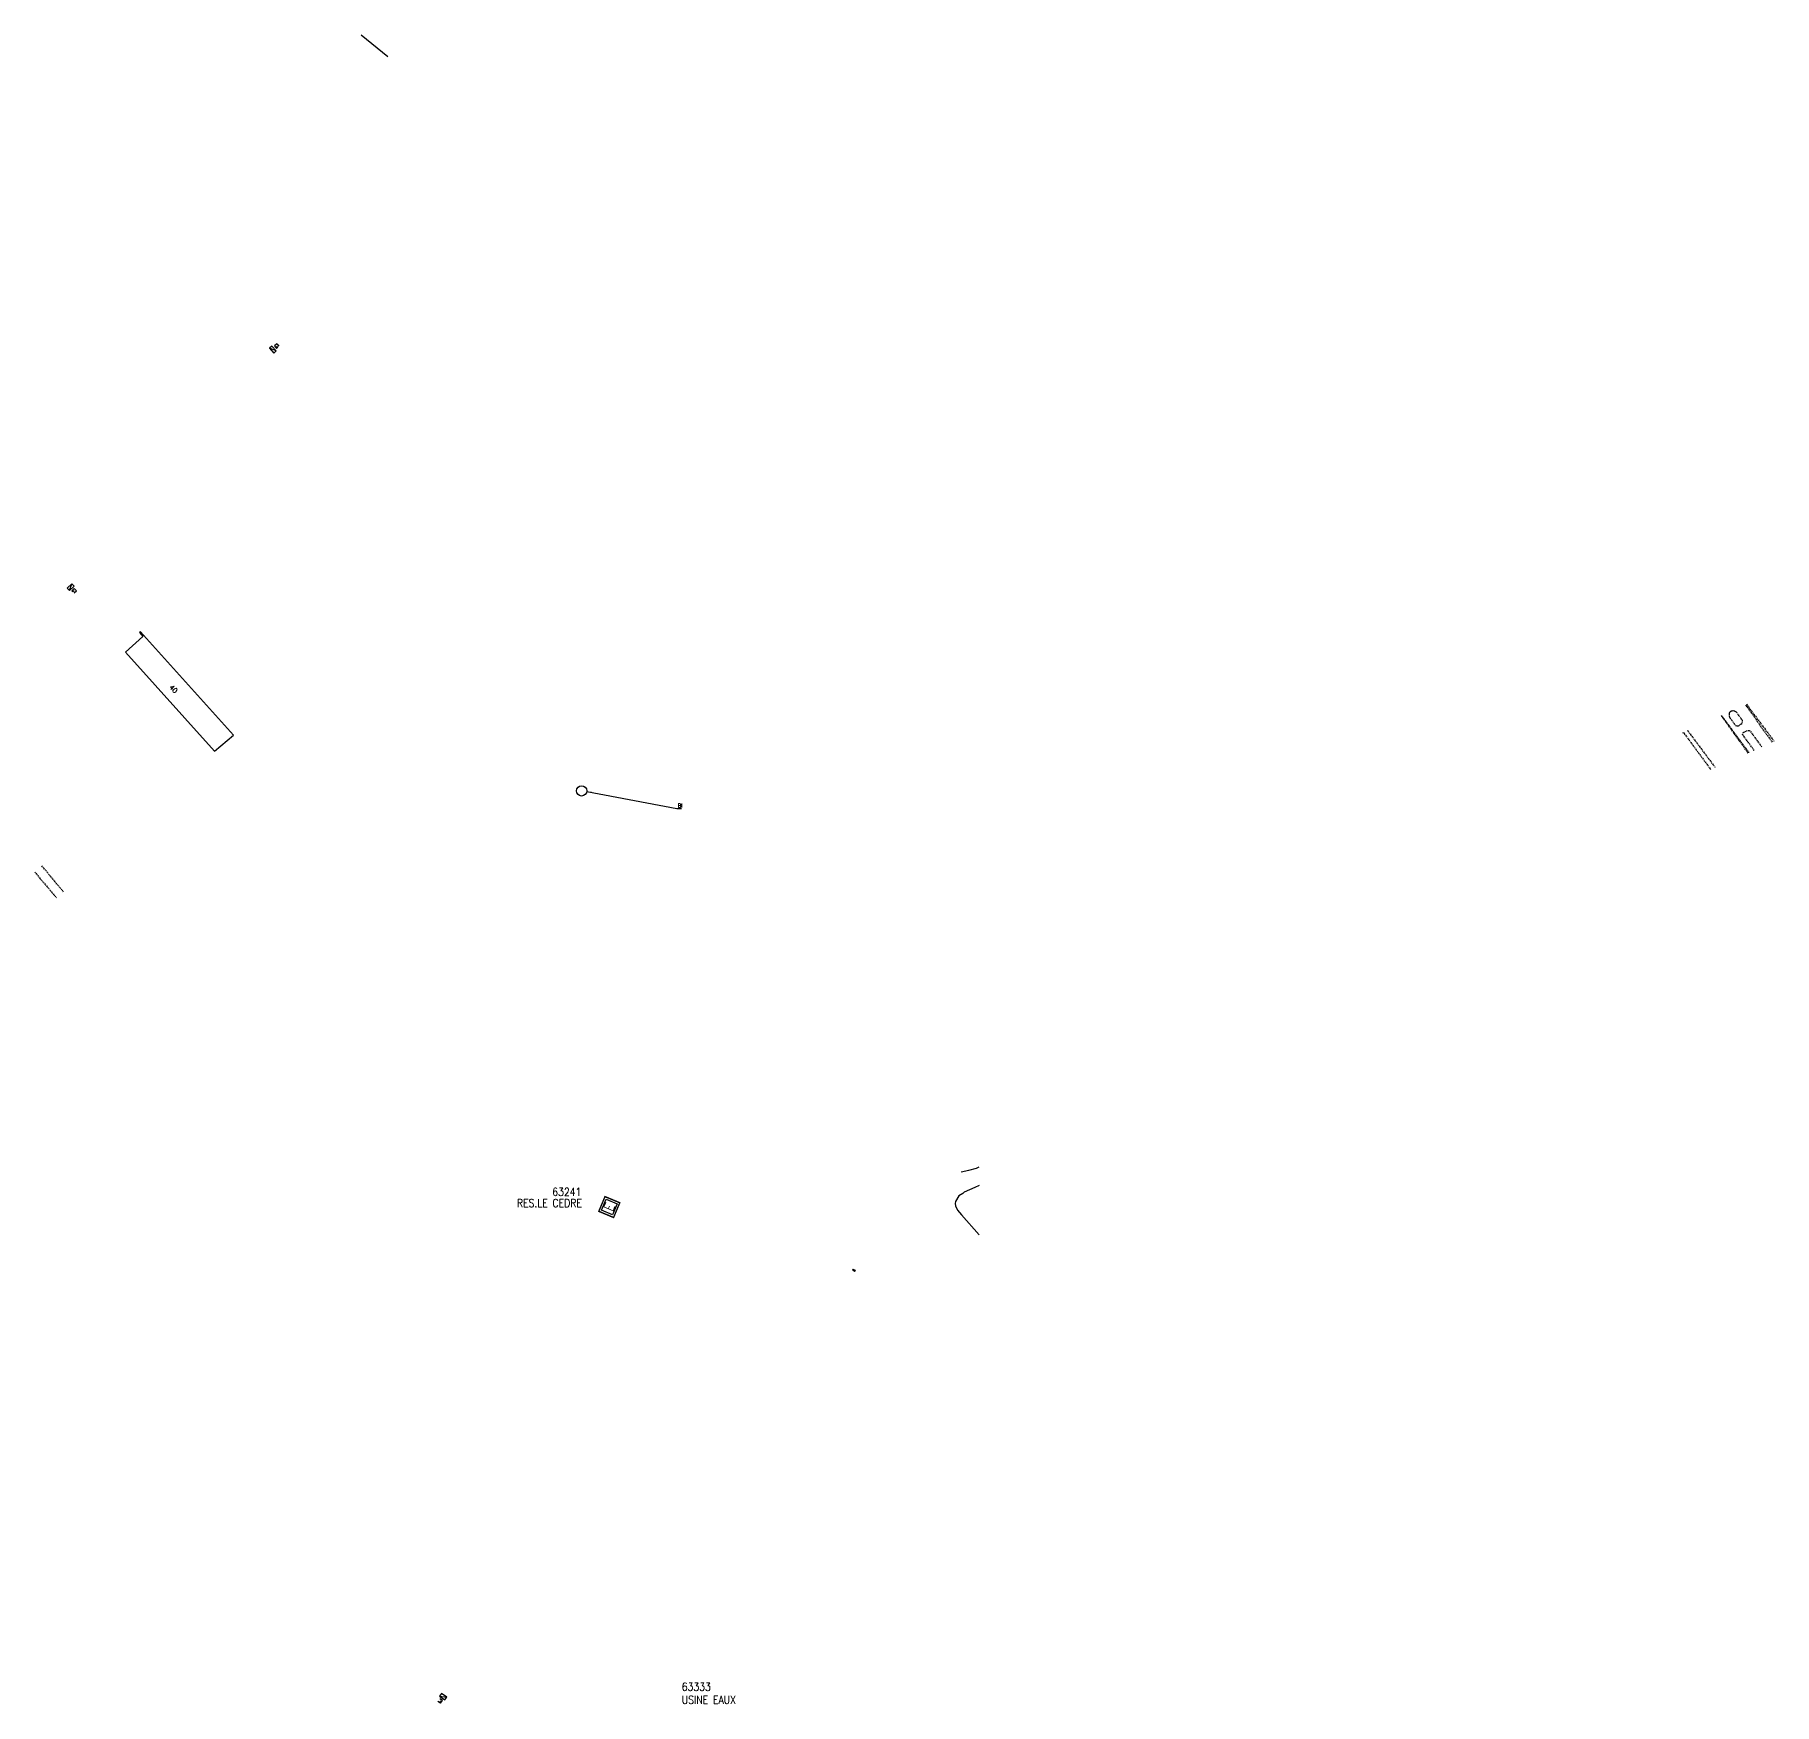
# Model space of a CAD drawing. Header units: millimetres. Extents: x 79256 to 80199, y 145020 to 146002.
# Drawn here: x 79763.9 to 80198.7, y 145019.8 to 145437.1 of the extents above; entities that cross this region are included whole.
import ezdxf
from ezdxf.enums import TextEntityAlignment as Align

# ---------------------------------------------------------------- set-up
doc = ezdxf.new("R2010")
doc.units = ezdxf.units.MM
doc.linetypes.add('HIDDEN', pattern=[0.375, 0.25, -0.125])
doc.layers.get('0').update_dxf_attribs({"linetype": 'CONTINUOUS'})
for name, color, linetype in [('BB01', 7, 'CONTINUOUS'), ('BF02', 7, 'CONTINUOUS'), ('BR01', 7, 'CONTINUOUS'), ('BR03', 7, 'CONTINUOUS'), ('M_200', 7, 'CONTINUOUS'), ('W0061', 7, 'CONTINUOUS'), ('W0100', 7, 'CONTINUOUS'), ('W0400', 7, 'CONTINUOUS'), ('W0430', 7, 'CONTINUOUS'), ('W0432', 7, 'CONTINUOUS'), ('W0991', 7, 'CONTINUOUS')]:
    doc.layers.add(name, color=color, linetype=linetype)
doc.styles.add('M_ROMANS', font='ROMANS.shx', dxfattribs={"width": 0.75})
doc.styles.get("Standard").update_dxf_attribs({"font": 'romans.shx', "width": 0.85})
doc.dimstyles.get("Standard").update_dxf_attribs({"dimtxt": 1.5, "dimasz": 1.2, "dimexe": 0.625, "dimexo": 0.625, "dimgap": 0.25, "dimtad": 1, "dimdec": 1, "dimzin": 0, "dimdsep": 46, "dimtxsty": 'Standard', "dimcen": -0.5, "dimclrd": 256, "dimclre": 256, "dimclrt": 256, "dimadec": 0, "dimazin": 0, "dimtfac": 1, "dimtdec": 1, "dimtmove": 0, "dimatfit": 3, "dimfxl": 1, "dimtolj": 1, "dimtzin": 0, "dimarcsym": 0})

# ---------------------------------------------------------------- blocks, each defined once
blk = doc.blocks.new('T400')
for p, q in [((-0.15, 0.3), (0.15, 0.3)), ((-0.15, -0.25), (-0.15, 0.3)), ((-0.15, 0.15), (0.15, 0.15)), ((-0.15, 0), (0.15, 0)), ((0.15, 0.3), (0.15, -0.25)), ((-0.15, -0.15), (0.15, -0.15)), ((-0.15, -0.25), (-0.15, -0.3)), ((-0.15, -0.3), (0.15, -0.3)), ((0.15, -0.3), (0.15, -0.25))]:
    blk.add_line(p, q)
blk = doc.blocks.new('T430')
at = {"flags": 128}
for points in [[(0.8, 0.8), (-0.8, 0.8)], [(-0.8, 0.8), (-0.8, 0)], [(0.8, 0.8), (-0.8, 0)], [(-0.8, 0), (0.8, 0)], [(-0.4, 2.1), (0.4, 2.1)], [(-0.4, 2.1), (-0.4, 1.3)], [(-0.4, 1.7), (0, 1.7)], [(-0.4, 1.3), (0.4, 1.3)], [(0.8, 0), (0.8, 0.8)]]:
    blk.add_lwpolyline(points, dxfattribs=at)
blk = doc.blocks.new('*U7')
at = {"layer": 'M_200', "color": 0, "linetype": 'Continuous', "const_width": 0.35, "flags": 128}
blk.add_lwpolyline([(-0.43, 5.64), (2.61, 3.03), (0, 0), (-3.03, 2.61)], close=True, dxfattribs=at)
at = {"layer": 'M_200', "color": 0, "linetype": 'Continuous'}
blk.add_lwpolyline([(-2.33, 2.66), (-0.38, 4.94), (1.9, 2.98), (-0.05, 0.71)], close=True, dxfattribs=at)
at = {"layer": 'M_200', "insert": (-0.21, 2.82), "char_height": 2.5, "width": 4, "attachment_point": 5, "rotation": 49.354}
blk.add_mtext('E', dxfattribs=at)
at = {"layer": 'M_200', "color": 0, "linetype": 'Continuous', "width": 0.85}
for tag, p in [('NUM', (2, 17.06)), ('NOM', (2, 10.65))]:
    blk.add_attdef(tag, text='', height=4, dxfattribs=at).set_placement(p, align=Align.MIDDLE)
at = {"layer": 'M_200', "color": 0, "linetype": 'Continuous', "style": 'M_ROMANS', "width": 0.75, "flags": 3}
for tag, p in [('DEF_LEG', (1.87, -2.99)), ('DEF_COUP', (1.87, -5.49)), ('DEF_TYPE', (1.87, -7.99))]:
    blk.add_attdef(tag, text='', height=1.2, dxfattribs=at).set_placement(p, align=Align.MIDDLE)
blk = doc.blocks.new('T432')
at = {"flags": 128}
for points in [[(0.8, 0.8), (-0.8, 0.8)], [(-0.8, 0.8), (-0.8, 0)], [(0.8, 0.8), (-0.8, 0)], [(-0.8, 0), (0.8, 0)], [(-0.4, 2.1), (-0.4, 1.3)], [(-0.4, 1.3), (0.4, 1.3)], [(-0.39, 2.1), (0.41, 2.1)], [(0, 1.7), (0.4, 1.7)], [(0.4, 1.3), (0.4, 1.7)], [(0.8, 0), (0.8, 0.8)]]:
    blk.add_lwpolyline(points, dxfattribs=at)

msp = doc.modelspace()

# ---------------------------------------------------------------- linework, layer by layer
at = {"color": 252}
msp.add_circle((79900.62, 145248.13), 1.28, dxfattribs=at)
at = {"layer": 'BB01', "linetype": 'HIDDEN', "flags": 128}
for points in [[(79763.95, 145227.82), (79769.41, 145221.37)], [(79771.16, 145222.84), (79765.74, 145229.38)]]:
    msp.add_lwpolyline(points, dxfattribs=at)
at = {"layer": 'BF02', "linetype": 'HIDDEN', "flags": 128}
msp.add_lwpolyline([(80190.77, 145265.72), (80189.29, 145267.71, 0.1403), (80188.91, 145268, 0.098885), (80188.25, 145268.12, 0.189837), (80187.61, 145267.85, 0.208377), (80187.37, 145267.27, 0.053683), (80187.44, 145266.72, 0.100294), (80187.56, 145266.46), (80189.05, 145264.45)], format="xyb", dxfattribs=at)
for points in [[(80189.75, 145264.41), (80190.66, 145265.08)], [(80190.66, 145265.08), (80190.77, 145265.72)], [(80189.05, 145264.45), (80189.75, 145264.41)], [(80193.66, 145258.27), (80190.77, 145262.17), (80190.94, 145262.76), (80192.02, 145263.23), (80192.53, 145263.25), (80195.58, 145259.12)]]:
    msp.add_lwpolyline(points, dxfattribs=at)
at = {"layer": 'BR01', "linetype": 'HIDDEN', "flags": 128}
for points in [[(80192.15, 145257.6), (80185.45, 145267.02)], [(80192.37, 145257.7), (80185.46, 145267.03)], [(80176.97, 145263.29), (80183.93, 145253.97)]]:
    msp.add_lwpolyline(points, dxfattribs=at)
at = {"layer": 'BR03', "linetype": 'HIDDEN', "flags": 128}
for points in [[(80191.46, 145269.68), (80193.65, 145266.72), (80195.28, 145264.23), (80198.21, 145260.28)], [(80191.75, 145269.8), (80194.51, 145266.07), (80198.67, 145260.49)], [(80175.85, 145262.79), (80175.95, 145262.55), (80176.08, 145262.61), (80182.82, 145253.48)]]:
    msp.add_lwpolyline(points, dxfattribs=at)
at = {"layer": 'W0061', "color": 252, "ltscale": 0.5}
for points in [[(79995.43, 145152.94), (79997.39, 145153.33), (79999.28, 145153.87), (80000, 145154.17)], [(80000, 145149.53), (79998.91, 145149.02), (79996.22, 145147.8), (79995.86, 145147.53), (79994.86, 145146.89), (79994.03, 145145.52), (79993.98, 145145.01), (79994.06, 145144.39), (79994.55, 145143.32), (79995.52, 145142.2), (80000, 145137.18)]]:
    msp.add_lwpolyline(points, dxfattribs=at)
at = {"layer": 'W0100', "color": 252, "flags": 128}
msp.add_lwpolyline([(79845.48, 145437.13), (79852.15, 145431.71)], dxfattribs=at)
msp.add_lwpolyline([(79808.9, 145258.03), (79813.63, 145262.04), (79790.36, 145287.9), (79790.13, 145287.7), (79790.98, 145286.77), (79786.59, 145282.81)], close=True, dxfattribs=at)

# ---------------------------------------------------------------- block references
at = {"layer": 'M_200'}
ref = msp.add_blockref('*U7', (79908.6, 145141.5), dxfattribs=dict(at, rotation=17.95181554166376))
ref.add_attrib('NUM', '63241', dxfattribs={"color": 0, "linetype": 'Continuous', "height": 2, "width": 0.85}).set_placement((79896.91, 145147.92), align=Align.MIDDLE)
ref.add_attrib('NOM', 'RES.LE CEDRE', dxfattribs={"color": 0, "linetype": 'Continuous', "height": 2, "width": 0.85}).set_placement((79892.57, 145145.11), align=Align.MIDDLE)
at = {"layer": 'W0400', "rotation": 51.81631878966833}
msp.add_blockref('T400', (79968.71, 145128.29), dxfattribs=at)
at = {"layer": 'W0430', "rotation": 145.1093647480645}
msp.add_blockref('T430', (79866.23, 145022.03), dxfattribs=at)
at = {"layer": 'W0432'}
for p, rotation in [((79823.12, 145358.18), 311.8913732570262), ((79772.63, 145299.37), 223.0246036799131)]:
    msp.add_blockref('T432', p, dxfattribs=dict(at, rotation=rotation))

# ---------------------------------------------------------------- texts
at = {"color": 252, "insert": (79924.7, 145244.45), "char_height": 1, "attachment_point": 4}
msp.add_mtext('\\A1;BI', dxfattribs=at)
at = {"layer": 'W0430', "color": 252, "linetype": 'Continuous', "width": 0.85}
for s, p in [('63333', (79925.63, 145023.2)), ('USINE EAUX', (79925.63, 145019.97))]:
    msp.add_text(s, height=2, dxfattribs=at).set_placement(p)
at = {"layer": 'W0991', "color": 252}
msp.add_text('40', height=1.25, rotation=313.356, dxfattribs=at).set_placement((79798.62, 145273.65), align=Align.MIDDLE)

# ---------------------------------------------------------------- leaders
at = {"color": 2, "annotation_type": 0, "has_hookline": 1, "hookline_direction": 0, "text_width": 0.85}
msp.add_leader([(79901.89, 145247.99), (79924.45, 145243.7)], dimstyle='Standard', override={"dimclrd": 252, "dimclrt": 252}, dxfattribs=at)

doc.saveas('drawing.dxf')
